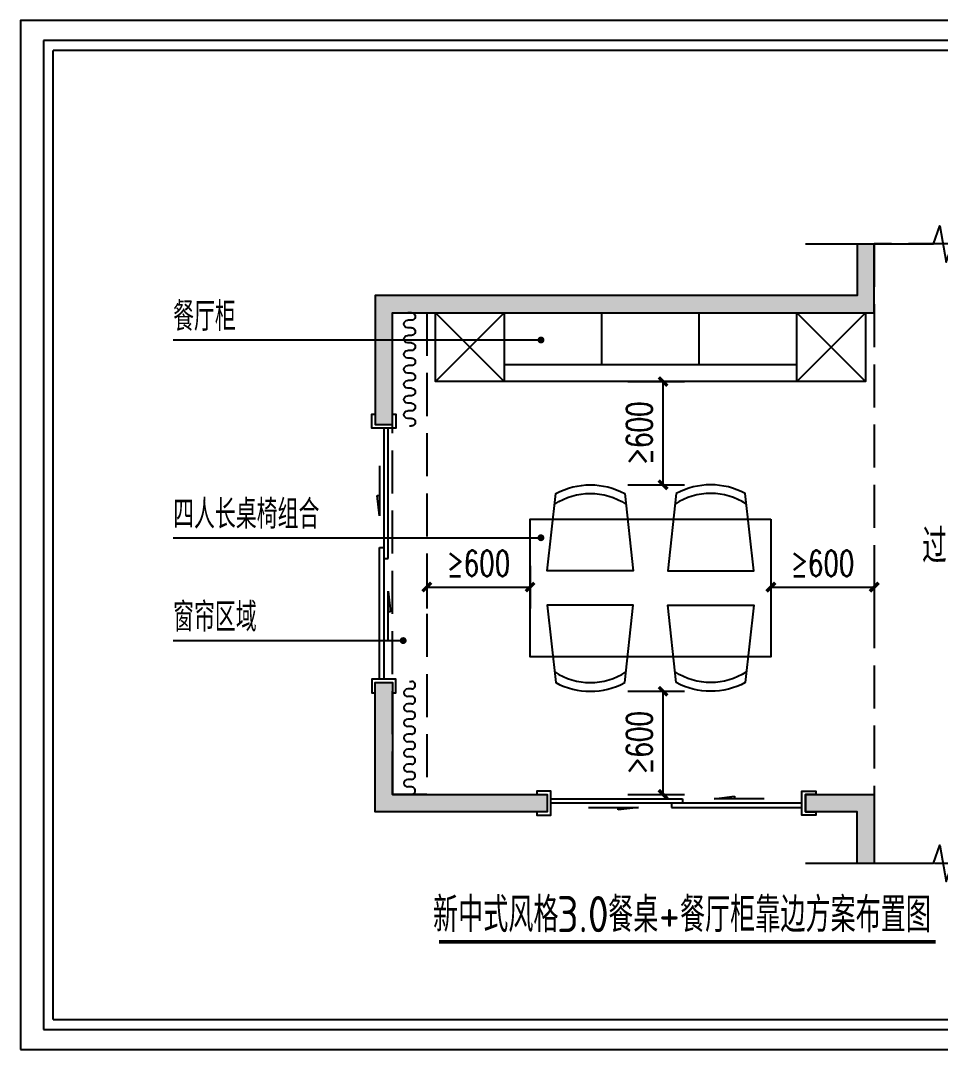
# Model space of a CAD drawing. Extents: x -39284 to 61125, y -120535 to -93658.
# Drawn here: x 16142 to 21487, y -113019 to -107038 of the extents above; entities that cross this region are included whole.
import ezdxf

# ---------------------------------------------------------------- set-up
doc = ezdxf.new("R2010")
doc.units = 0
doc.header["$LTSCALE"] = 1000
doc.header["$MEASUREMENT"] = 0
doc.linetypes.add('DASH', pattern=[0.35, 0.25, -0.1])
for name, color, linetype in [('DIM_SYMB', 3, 'Continuous'), ('DS-DRAPERY', 32, 'Continuous'), ('PM-家具', 146, 'Continuous'), ('PUB_DIM', 3, 'Continuous'), ('PUB_TEXT', 7, 'Continuous'), ('WALL', 255, 'Continuous'), ('WINDOW', 4, 'Continuous')]:
    doc.layers.add(name, color=color, linetype=linetype)
doc.styles.add('_TCH_DIM', font='SIMPLEX', dxfattribs={"bigfont": 'GBCBIG'})
doc.styles.add('_TCH_DIM_T3', font='SIMPLEX', dxfattribs={"width": 0.705882, "bigfont": 'GBCBIG'})
doc.styles.get("Standard").update_dxf_attribs({"font": 'gbenor.shx', "bigfont": 'gbcbig.shx'})
doc.dimstyles.new('_TCH_ARCH&&50', dxfattribs={"dimtxt": 148.75, "dimasz": 50, "dimexe": 125, "dimexo": 150, "dimgap": 63.125, "dimtad": 1, "dimdec": 0, "dimzin": 0, "dimdsep": 46, "dimtxsty": '_TCH_DIM_T3', "dimblk": 'ARCHTICK', "dimcen": 0.09, "dimclrt": 7, "dimazin": 2, "dimtfac": 1, "dimtdec": 0, "dimtix": 1, "dimtmove": 2, "dimatfit": 3, "dimfxl": 50, "dimtolj": 1, "dimtzin": 0, "dimarcsym": 0})

# ---------------------------------------------------------------- blocks, each defined once
blk = doc.blocks.new('餐厅摆放方案图框')
at = {"color": 251}
for p, q in [((25027, 17757), (372, 17757)), ((372, 17757), (372, 493)), ((372, 493), (25027, 493))]:
    blk.add_line(p, q, dxfattribs=at)
for p, q in [((24853, 17583), (546, 17583)), ((546, 667), (546, 17583)), ((546, 667), (24853, 667))]:
    blk.add_line(p, q)
blk.add_lwpolyline([(-25, 145), (25375, 145), (25375, 18105), (-25, 18105)], close=True)
blk = doc.blocks.new('餐椅')
at = {"linetype": 'Continuous'}
blk.add_lwpolyline([(-37122.2, -100189.9), (-36672.2, -100239.9), (-36672.2, -99739.9), (-37122.2, -99789.9, 0.25)], format="xyb", close=True, dxfattribs=at)
at = {"color": 251, "linetype": 'Continuous'}
blk.add_arc((-36747.2, -99989.9), 375, 146.51087, 213.48913, dxfattribs=at)
blk = doc.blocks.new('table003')
at = {"layer": 'PM-家具'}
blk.add_lwpolyline([(-36972.2, -99097.2), (-36172.2, -99097.2), (-36172.2, -100497.2), (-36972.2, -100497.2)], close=True, dxfattribs=at)
blk.add_blockref('餐椅', (0, 542.7), dxfattribs=at)
at = {"layer": 'PM-家具', "xscale": -1}
blk.add_blockref('餐椅', (-73144.4, 542.7), dxfattribs=at)
at = {"layer": 'PM-家具', "xscale": -1, "rotation": 180}
blk.add_blockref('餐椅', (0, -200137), dxfattribs=at)
at = {"layer": 'PM-家具', "rotation": 180}
blk.add_blockref('餐椅', (-73144.4, -200137), dxfattribs=at)
blk = doc.blocks.new('$DorLib2D$00000131')
at = {"color": 0, "linetype": 'Continuous'}
for p, q in [((0.15, 0.125), (0.2319, 0.1973)), ((0.2319, 0.1973), (0.2319, 0.125)), ((-0.5, 0.125), (-0.5, 0)), ((0.0192, 0.125), (-0.5, 0.125)), ((0.0192, 0), (0.0192, 0.125)), ((0.35, 0.125), (0.15, 0.125)), ((-0.5, 0), (0.0192, 0)), ((-0.024, 0), (0.5, 0)), ((-0.024, -0.125), (-0.024, 0)), ((0.5, 0), (0.5, -0.125)), ((-0.35, -0.125), (-0.15, -0.125)), ((-0.2319, -0.1973), (-0.2319, -0.125)), ((-0.15, -0.125), (-0.2319, -0.1973)), ((0.5, -0.125), (-0.024, -0.125))]:
    blk.add_line(p, q, dxfattribs=at)
blk = doc.blocks.new('B14-1')
for p, q in [((-933, 124), (-933, 148)), ((-837, 148), (-837, 100)), ((-741, 148), (-741, 100)), ((-645, 148), (-645, 100)), ((-549, 148), (-549, 100)), ((-453, 148), (-453, 100)), ((-357, 148), (-357, 100)), ((-261, 148), (-261, 100)), ((-165, 148), (-165, 100)), ((-69, 148), (-69, 100)), ((27, 148), (27, 100)), ((123, 148), (123, 100)), ((219, 148), (219, 100)), ((315, 148), (315, 100)), ((411, 148), (411, 100)), ((507, 148), (507, 100))]:
    blk.add_line(p, q)
blk.add_lwpolyline([(-933, 124, 0, 0, 0), (-1137, 124, 90, 0, 0), (-1245, 124, 0, 0, 0)], format="xyseb")
for centre, start, end in [((-885, 148), 360, 180.0002), ((-693, 148), 360, 180.0002), ((-501, 148), 360, 180.0002), ((-309, 148), 360, 180.0002), ((-117, 148), 360, 180.0002), ((75, 148), 0, 180.0002), ((267, 148), 0, 180.0002), ((459, 148), 0, 180.0002), ((-789, 100), 180, 360), ((-597, 100), 180, 360), ((-405, 100), 180, 360), ((-213, 100), 180, 360), ((-21, 100), 180, 0), ((171, 100), 180, 0), ((363, 100), 180, 0)]:
    blk.add_arc(centre, 48, start, end)
blk = doc.blocks.new('_ArchTick')
at = {"color": 0, "linetype": 'ByBlock', "const_width": 0.4}
blk.add_lwpolyline([(-0.5, -0.5), (0.5, 0.5)], dxfattribs=at)
blk = doc.blocks.new('*D35')
at = {"layer": 'Defpoints', "color": 0, "transparency": 16777216}
for p in [(19521, -109136.6), (19875.3, -109136.6), (19521, -109736.6)]:
    blk.add_point(p, dxfattribs=at)
at = {"layer": 'PUB_DIM', "color": 0, "lineweight": -2, "transparency": 16777216}
for p, q in [((19671, -109136.6), (20000.3, -109136.6)), ((19875.3, -109736.6), (19875.3, -109136.6)), ((19671, -109736.6), (20000.3, -109736.6))]:
    blk.add_line(p, q, dxfattribs=at)
at = {"layer": 'PUB_DIM', "color": 0, "lineweight": -2, "transparency": 16777216, "xscale": 50, "yscale": 50, "zscale": 50}
for p, rotation in [((19875.3, -109136.6), 90), ((19875.3, -109736.6), 270)]:
    blk.add_blockref('_ArchTick', p, dxfattribs=dict(at, rotation=rotation))
at = {"layer": 'PUB_DIM', "color": 7, "transparency": 16777216, "insert": (19737.8, -109436.6), "char_height": 148.75, "attachment_point": 5, "rotation": 90, "style": '_TCH_DIM_T3'}
blk.add_mtext('\\A1;≥600', dxfattribs=at)
blk = doc.blocks.new('*D36')
at = {"layer": 'Defpoints', "color": 0, "transparency": 16777216}
for p in [(20502.5, -110057.6), (21102.5, -110057.6), (21102.5, -110330.9)]:
    blk.add_point(p, dxfattribs=at)
at = {"layer": 'PUB_DIM', "color": 0, "lineweight": -2, "transparency": 16777216}
for p, q in [((20502.5, -110207.6), (20502.5, -110455.9)), ((21102.5, -110207.6), (21102.5, -110455.9)), ((20502.5, -110330.9), (21102.5, -110330.9))]:
    blk.add_line(p, q, dxfattribs=at)
at = {"layer": 'PUB_DIM', "color": 0, "lineweight": -2, "transparency": 16777216, "xscale": 50, "yscale": 50, "zscale": 50, "rotation": 180}
blk.add_blockref('_ArchTick', (20502.5, -110330.9), dxfattribs=at)
at = {"layer": 'PUB_DIM', "color": 0, "lineweight": -2, "transparency": 16777216, "xscale": 50, "yscale": 50, "zscale": 50}
blk.add_blockref('_ArchTick', (21102.5, -110330.9), dxfattribs=at)
at = {"layer": 'PUB_DIM', "color": 7, "transparency": 16777216, "insert": (20802.5, -110193.4), "char_height": 148.75, "attachment_point": 5, "style": '_TCH_DIM_T3'}
blk.add_mtext('\\A1;≥600', dxfattribs=at)
blk = doc.blocks.new('*D37')
at = {"layer": 'Defpoints', "color": 0, "transparency": 16777216}
for p in [(19521, -110936.6), (19875.3, -110936.6), (19521, -111536.6)]:
    blk.add_point(p, dxfattribs=at)
at = {"layer": 'PUB_DIM', "color": 0, "lineweight": -2, "transparency": 16777216}
for p, q in [((19671, -110936.6), (20000.3, -110936.6)), ((19875.3, -111536.6), (19875.3, -110936.6)), ((19671, -111536.6), (20000.3, -111536.6))]:
    blk.add_line(p, q, dxfattribs=at)
at = {"layer": 'PUB_DIM', "color": 0, "lineweight": -2, "transparency": 16777216, "xscale": 50, "yscale": 50, "zscale": 50}
for p, rotation in [((19875.3, -110936.6), 90), ((19875.3, -111536.6), 270)]:
    blk.add_blockref('_ArchTick', p, dxfattribs=dict(at, rotation=rotation))
at = {"layer": 'PUB_DIM', "color": 7, "transparency": 16777216, "insert": (19737.8, -111236.6), "char_height": 148.75, "attachment_point": 5, "rotation": 90, "style": '_TCH_DIM_T3'}
blk.add_mtext('\\A1;≥600', dxfattribs=at)
blk = doc.blocks.new('*D38')
at = {"layer": 'Defpoints', "color": 0, "transparency": 16777216}
for p in [(18502.5, -110057.6), (19102.5, -110057.6), (19102.5, -110330.9)]:
    blk.add_point(p, dxfattribs=at)
at = {"layer": 'PUB_DIM', "color": 0, "lineweight": -2, "transparency": 16777216}
for p, q in [((18502.5, -110207.6), (18502.5, -110455.9)), ((19102.5, -110207.6), (19102.5, -110455.9)), ((18502.5, -110330.9), (19102.5, -110330.9))]:
    blk.add_line(p, q, dxfattribs=at)
at = {"layer": 'PUB_DIM', "color": 0, "lineweight": -2, "transparency": 16777216, "xscale": 50, "yscale": 50, "zscale": 50, "rotation": 180}
blk.add_blockref('_ArchTick', (18502.5, -110330.9), dxfattribs=at)
at = {"layer": 'PUB_DIM', "color": 0, "lineweight": -2, "transparency": 16777216, "xscale": 50, "yscale": 50, "zscale": 50}
blk.add_blockref('_ArchTick', (19102.5, -110330.9), dxfattribs=at)
at = {"layer": 'PUB_DIM', "color": 7, "transparency": 16777216, "insert": (18802.5, -110193.4), "char_height": 148.75, "attachment_point": 5, "style": '_TCH_DIM_T3'}
blk.add_mtext('\\A1;≥600', dxfattribs=at)

msp = doc.modelspace()

# ---------------------------------------------------------------- hatches: boundary and pattern name
at = {"layer": 'WALL'}
h = msp.add_hatch(dxfattribs=at)
h.set_pattern_fill('钢筋混凝土', color=251, scale=10, angle=180)
h.set_pattern_definition([(225, (0, 0), (17.6776695, -17.6776695), []), (230, (0, 0), (-71.726018, 6.275213), [7.5, -82.5]), (175, (0, 0), (13.875133, -75.219213), [6, -66]), (280.4514, (-5.98, 0.52), (-57.85094, -68.943954), [6.37402, -70.11421]), (226.1842, (-2e-15, -20), (-106.724105, 16.5519), [11.25, -123.75]), (276.6356, (-8.89, -18.62), (-93.46627, -97.41179), [9.56103, -105.1713]), (171.1842, (-2e-15, -20), (-93.46619, -97.41186), [9, -99]), (201, (-10, -15), (-59.690705, 40.26189), [7.5, -82.5]), (146, (-10, -15), (-24.331533, -72.515005), [6, -66]), (251.4514, (-14.974, -11.645), (-84.022263, -32.25305), [6.37402, -70.11421]), (217.5, (0, 0), (-1.2159855, -33.2893854), [0, -65.2, 0, -67, 0, -66.25]), (187.5, (0, 0), (-26.306954, -39.441171), [0, -38.2, 0, -63.7, 0, -25.25]), (147.5, (22.3, -3e-15), (-53.3822436, 2.255487), [0, -25, 0, -78, 0, -103.5]), (137.5, (32.3, -4e-15), (-58.318617, -10.010498), [0, -32.5, 0, -51.8, 0, -73.5])])
h.paths.add_polyline_path([(21102.5, -108336.6), (21002.5, -108336.6), (21002.5, -108636.6), (18202.5, -108636.6), (18202.5, -109386.6), (18302.5, -109386.6), (18302.5, -108736.6), (18502.5, -108736.6), (21102.5, -108736.6)])
h.paths.add_polyline_path([(19202.5, -111536.6), (19142.5, -111536.6), (18302.5, -111536.6), (18302.5, -110886.6), (18202.5, -110886.6), (18202.5, -110946.6), (18202.5, -111636.6), (19202.5, -111636.6)])
h.paths.add_polyline_path([(21102.5, -111536.6), (20702.5, -111536.6), (20702.5, -111636.6), (20762.5, -111636.6), (21002.5, -111636.6), (21002.5, -111936.6), (21102.5, -111936.6)])
h.paths.add_polyline_path([(22002.5, -108336.6), (21902.5, -108336.6), (21902.5, -111936.6), (22002.5, -111936.6)])

# ---------------------------------------------------------------- linework, layer by layer
for points in [[(21002.5, -108336.6), (21002.5, -108636.6), (18202.5, -108636.6), (18202.5, -109386.6), (18302.5, -109386.6), (18302.5, -108736.6), (21102.5, -108736.6), (21102.5, -108336.6)], [(21002.5, -111936.6), (21002.5, -111636.6), (20702.5, -111636.6), (20702.5, -111536.6), (21102.5, -111536.6), (21102.5, -111936.6)]]:
    msp.add_lwpolyline(points)
at = {"color": 250, "linetype": 'DASH'}
msp.add_lwpolyline([(21102.5, -111936.6), (21902.5, -111936.6), (21902.5, -108336.6), (21102.5, -108336.6)], close=True, dxfattribs=at)
msp.add_lwpolyline([(19202.5, -111636.6), (18202.5, -111636.6), (18202.5, -110886.6), (18302.5, -110886.6), (18302.5, -111536.6), (19202.5, -111536.6)], close=True)
at = {"layer": 'DIM_SYMB'}
for points in [[(20702.5, -108336.6), (21446.2, -108336.6), (21484.4, -108231.6), (21521.5, -108441.6), (21558.7, -108336.6), (22302.5, -108336.6)], [(17027.8, -108894.7), (17618.5, -108894.7), (19165.7, -108894.7)], [(17027.8, -110044.3), (17618.5, -110044.3), (19165.7, -110044.3)], [(17027.8, -110642.1), (17618.5, -110642.1), (18365.2, -110642.1)], [(20702.5, -111936.6), (21446.2, -111936.6), (21484.4, -111831.6), (21521.5, -112041.6), (21558.7, -111936.6), (22302.5, -111936.6)]]:
    msp.add_lwpolyline(points, dxfattribs=at)
at = {"layer": 'DIM_SYMB', "const_width": 20}
for points in [[(19155.7, -108894.7, 1), (19175.7, -108894.7, 1)], [(19155.7, -110044.3, 1), (19175.7, -110044.3, 1)], [(18355.2, -110642.1, 1), (18375.2, -110642.1, 1)]]:
    msp.add_lwpolyline(points, format="xyb", close=True, dxfattribs=at)
at = {"layer": 'DIM_SYMB', "const_width": 21}
msp.add_lwpolyline([(18572.3, -112392.6), (21459, -112392.6)], dxfattribs=at)
at = {"layer": 'PM-家具', "color": 251}
for p, q in [((18952.5, -109136.6), (18552.5, -108736.6)), ((18552.5, -109136.6), (18952.5, -108736.6)), ((19519.1, -109036.6), (19519.1, -108736.6)), ((20085.8, -109036.6), (20085.8, -108736.6)), ((21052.5, -109136.6), (20652.5, -108736.6)), ((20652.5, -109136.6), (21052.5, -108736.6)), ((18952.5, -109036.6), (20652.5, -109036.6))]:
    msp.add_line(p, q, dxfattribs=at)
at = {"layer": 'PM-家具'}
msp.add_line((20652.5, -109136.6), (20652.5, -108736.6), dxfattribs=at)
for points in [[(18552.5, -108736.6), (18952.5, -108736.6), (18952.5, -109136.6), (18552.5, -109136.6)], [(18552.5, -108736.6), (21052.5, -108736.6), (21052.5, -109136.6), (18552.5, -109136.6)], [(20652.5, -108736.6), (21052.5, -108736.6), (21052.5, -109136.6), (20652.5, -109136.6)]]:
    msp.add_lwpolyline(points, close=True, dxfattribs=at)
for points in [[(18202.5, -109326.6), (18202.5, -109386.6), (18302.5, -109386.6), (18302.5, -109326.6), (18322.5, -109326.6), (18322.5, -109406.6), (18182.5, -109406.6), (18182.5, -109326.6), (18202.5, -109326.6)], [(18202.5, -110946.6), (18202.5, -110886.6), (18302.5, -110886.6), (18302.5, -110946.6), (18322.5, -110946.6), (18322.5, -110866.6), (18182.5, -110866.6), (18182.5, -110946.6), (18202.5, -110946.6)], [(19142.5, -111536.6), (19202.5, -111536.6), (19202.5, -111636.6), (19142.5, -111636.6), (19142.5, -111656.6), (19222.5, -111656.6), (19222.5, -111516.6), (19142.5, -111516.6), (19142.5, -111536.6)], [(20762.5, -111536.6), (20702.5, -111536.6), (20702.5, -111636.6), (20762.5, -111636.6), (20762.5, -111656.6), (20682.5, -111656.6), (20682.5, -111516.6), (20762.5, -111516.6), (20762.5, -111536.6)]]:
    msp.add_lwpolyline(points, dxfattribs=at)
at = {"layer": 'WALL', "color": 251, "linetype": 'DASH'}
msp.add_lwpolyline([(18302.5, -108736.6), (18502.5, -108736.6), (18502.5, -111536.6), (18302.5, -111536.6)], close=True, dxfattribs=at)

# ---------------------------------------------------------------- block references
at = {"xscale": 0.3330153595476334, "yscale": 0.3330153595476334, "zscale": 0.3330153595476334}
msp.add_blockref('餐厅摆放方案图框', (16149.9, -113067.1), dxfattribs=at)
at = {"layer": 'DS-DRAPERY', "yscale": 0.4567057112649336, "zscale": 0.4567057112649336, "rotation": 270}
for p, xscale in [((18345.8, -108968.1), -0.4567057112649336), ((18345.8, -111305.2), 0.4567057112649336)]:
    msp.add_blockref('B14-1', p, dxfattribs=dict(at, xscale=xscale))
at = {"layer": 'PM-家具', "rotation": 270}
msp.add_blockref('table003', (119599.6, -146908.9), dxfattribs=at)
at = {"layer": 'WINDOW', "xscale": 1460, "yscale": 200, "zscale": 1460}
for p, rotation in [((18252.5, -110136.6), 270), ((19952.5, -111586.6), 180)]:
    msp.add_blockref('$DorLib2D$00000131', p, dxfattribs=dict(at, rotation=rotation))

# ---------------------------------------------------------------- texts
at = {"insert": (21380.3, -109993.3), "char_height": 200, "attachment_point": 1}
msp.add_mtext_dynamic_manual_height_columns('过道', width=489.446, gutter_width=1750, heights=[0], dxfattribs=at)
at = {"layer": 'PUB_TEXT', "style": '_TCH_DIM'}
for s, p in [('餐厅柜', (17027.8, -108842.2)), ('四人长桌椅组合', (17027.8, -109991.8)), ('窗帘区域', (17027.8, -110589.6))]:
    msp.add_text(s, height=168.79, dxfattribs=at).set_placement(p)
at = {"layer": 'PUB_TEXT'}
for s, height, p in [('新中式风格', 202.55, (18538.4, -112337.2)), ('3.0', 210, (19258.9, -112337.2)), ('餐桌', 202.55, (19556.4, -112337.2)), ('餐厅柜靠边方案布置图', 202.55, (19973.8, -112337.2)), ('+', 210, (19851.3, -112337.2))]:
    msp.add_text(s, height=height, dxfattribs=at).set_placement(p)

# ---------------------------------------------------------------- dimensions: what is measured, and where the dimension line sits
at = {"layer": 'PUB_DIM'}
for p1, p2, distance, picture, middle in [((19521, -109736.6), (19521, -109136.6), -354.2, '*D35', (19737.8, -109436.6)), ((18502.5, -110057.6), (19102.5, -110057.6), -273.3, '*D38', (18802.5, -110193.4)), ((20502.5, -110057.6), (21102.5, -110057.6), -273.3, '*D36', (20802.5, -110193.4)), ((19521, -111536.6), (19521, -110936.6), -354.2, '*D37', (19737.8, -111236.6))]:
    dim = msp.add_aligned_dim(p1=p1, p2=p2, distance=distance, text='≥600', dimstyle='_TCH_ARCH&&50', dxfattribs=at)
    dim.commit()
    dim.dimension.update_dxf_attribs({"geometry": picture, "text_midpoint": middle})

doc.saveas('drawing.dxf')
